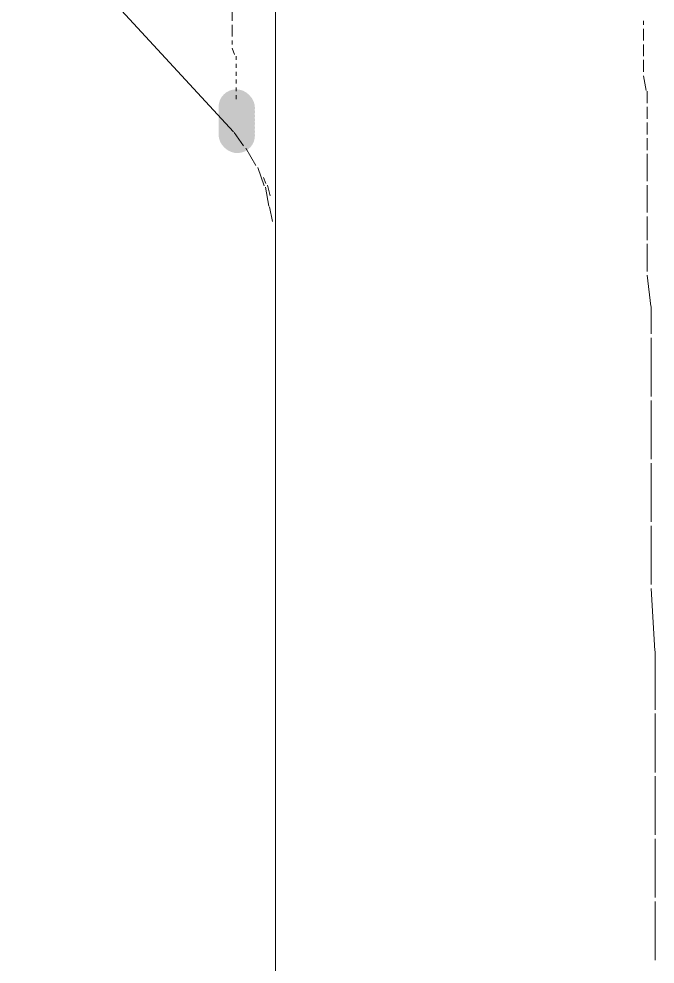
# Model space of a CAD drawing. Header units: millimetres. Extents: x 0 to 297, y 0 to 208.
# Drawn here: x 213.675 to 216.79, y 146.233 to 150.861 of the extents above; entities that cross this region are included whole.
import ezdxf

# ---------------------------------------------------------------- set-up
doc = ezdxf.new("R2010")
doc.units = ezdxf.units.MM

msp = doc.modelspace()

# ---------------------------------------------------------------- hatches: boundary and pattern name
h = msp.add_hatch(color=7)
edge = h.paths.add_edge_path(flags=0)
edge.add_spline(control_points=[(214.799999, 150.491026), (214.766454, 150.524571), (214.711562, 150.524571), (214.678017, 150.491026), (214.644472, 150.457481), (214.644472, 150.402589), (214.678017, 150.369044), (214.678017, 150.369044), (214.683662, 150.363399), (214.683662, 150.363399), (214.717207, 150.329854), (214.772099, 150.329854), (214.805644, 150.363399), (214.839189, 150.396944), (214.839189, 150.451836), (214.805644, 150.485381), (214.805644, 150.485381), (214.799999, 150.491026), (214.799999, 150.491026)], knot_values=[0, 0, 0, 0, 1, 1, 1, 2, 2, 2, 3, 3, 3, 4, 4, 4, 5, 5, 5, 6, 6, 6, 6], degree=3, periodic=1)
h = msp.add_hatch(color=7)
edge = h.paths.add_edge_path(flags=0)
edge.add_spline(control_points=[(214.798001, 150.473558), (214.763392, 150.506004), (214.708529, 150.504234), (214.676083, 150.469625), (214.643637, 150.435016), (214.645406, 150.380152), (214.680016, 150.347706), (214.680016, 150.347706), (214.68566, 150.342415), (214.68566, 150.342415), (214.720269, 150.309969), (214.775132, 150.311738), (214.807578, 150.346348), (214.840024, 150.380957), (214.838255, 150.43582), (214.803646, 150.468266), (214.803646, 150.468266), (214.798001, 150.473558), (214.798001, 150.473558)], knot_values=[0, 0, 0, 0, 1, 1, 1, 2, 2, 2, 3, 3, 3, 4, 4, 4, 5, 5, 5, 6, 6, 6, 6], degree=3, periodic=1)
h = msp.add_hatch(color=7)
edge = h.paths.add_edge_path(flags=0)
edge.add_spline(control_points=[(214.799999, 150.452573), (214.766454, 150.486118), (214.711562, 150.486118), (214.678017, 150.452573), (214.644472, 150.419028), (214.644472, 150.364136), (214.678017, 150.330591), (214.678017, 150.330591), (214.683662, 150.324947), (214.683662, 150.324947), (214.717207, 150.291402), (214.772099, 150.291402), (214.805644, 150.324947), (214.839189, 150.358492), (214.839189, 150.413383), (214.805644, 150.446928), (214.805644, 150.446928), (214.799999, 150.452573), (214.799999, 150.452573)], knot_values=[0, 0, 0, 0, 1, 1, 1, 2, 2, 2, 3, 3, 3, 4, 4, 4, 5, 5, 5, 6, 6, 6, 6], degree=3, periodic=1)
h = msp.add_hatch(color=7)
edge = h.paths.add_edge_path(flags=0)
edge.add_spline(control_points=[(214.799999, 150.433523), (214.766454, 150.467068), (214.711562, 150.467068), (214.678017, 150.433523), (214.644472, 150.399978), (214.644472, 150.345086), (214.678017, 150.311541), (214.678017, 150.311541), (214.683662, 150.305897), (214.683662, 150.305897), (214.717207, 150.272352), (214.772099, 150.272352), (214.805644, 150.305897), (214.839189, 150.339442), (214.839189, 150.394333), (214.805644, 150.427878), (214.805644, 150.427878), (214.799999, 150.433523), (214.799999, 150.433523)], knot_values=[0, 0, 0, 0, 1, 1, 1, 2, 2, 2, 3, 3, 3, 4, 4, 4, 5, 5, 5, 6, 6, 6, 6], degree=3, periodic=1)
h = msp.add_hatch(color=7)
edge = h.paths.add_edge_path(flags=0)
edge.add_spline(control_points=[(214.798001, 150.416055), (214.763392, 150.448501), (214.708529, 150.446731), (214.676083, 150.412122), (214.643637, 150.377513), (214.645406, 150.32265), (214.680016, 150.290204), (214.680016, 150.290204), (214.68566, 150.284912), (214.68566, 150.284912), (214.720269, 150.252466), (214.775132, 150.254236), (214.807578, 150.288845), (214.840024, 150.323454), (214.838255, 150.378317), (214.803646, 150.410763), (214.803646, 150.410763), (214.798001, 150.416055), (214.798001, 150.416055)], knot_values=[0, 0, 0, 0, 1, 1, 1, 2, 2, 2, 3, 3, 3, 4, 4, 4, 5, 5, 5, 6, 6, 6, 6], degree=3, periodic=1)
h = msp.add_hatch(color=7)
edge = h.paths.add_edge_path(flags=0)
edge.add_spline(control_points=[(214.799999, 150.39507), (214.766454, 150.428615), (214.711562, 150.428615), (214.678017, 150.39507), (214.644472, 150.361525), (214.644472, 150.306633), (214.678017, 150.273088), (214.678017, 150.273088), (214.683662, 150.267444), (214.683662, 150.267444), (214.717207, 150.233899), (214.772099, 150.233899), (214.805644, 150.267444), (214.839189, 150.300989), (214.839189, 150.355881), (214.805644, 150.389426), (214.805644, 150.389426), (214.799999, 150.39507), (214.799999, 150.39507)], knot_values=[0, 0, 0, 0, 1, 1, 1, 2, 2, 2, 3, 3, 3, 4, 4, 4, 5, 5, 5, 6, 6, 6, 6], degree=3, periodic=1)
h = msp.add_hatch(color=7)
edge = h.paths.add_edge_path(flags=0)
edge.add_spline(control_points=[(214.799999, 150.39507), (214.766454, 150.428615), (214.711562, 150.428615), (214.678017, 150.39507), (214.644472, 150.361525), (214.644472, 150.306633), (214.678017, 150.273088), (214.678017, 150.273088), (214.683662, 150.267444), (214.683662, 150.267444), (214.717207, 150.233899), (214.772099, 150.233899), (214.805644, 150.267444), (214.839189, 150.300989), (214.839189, 150.355881), (214.805644, 150.389426), (214.805644, 150.389426), (214.799999, 150.39507), (214.799999, 150.39507)], knot_values=[0, 0, 0, 0, 1, 1, 1, 2, 2, 2, 3, 3, 3, 4, 4, 4, 5, 5, 5, 6, 6, 6, 6], degree=3, periodic=1)
h = msp.add_hatch(color=7)
edge = h.paths.add_edge_path(flags=0)
edge.add_spline(control_points=[(214.798001, 150.358552), (214.763392, 150.390998), (214.708529, 150.389228), (214.676083, 150.354619), (214.643637, 150.32001), (214.645406, 150.265147), (214.680016, 150.232701), (214.680016, 150.232701), (214.68566, 150.227409), (214.68566, 150.227409), (214.720269, 150.194963), (214.775132, 150.196733), (214.807578, 150.231342), (214.840024, 150.265951), (214.838255, 150.320814), (214.803646, 150.35326), (214.803646, 150.35326), (214.798001, 150.358552), (214.798001, 150.358552)], knot_values=[0, 0, 0, 0, 1, 1, 1, 2, 2, 2, 3, 3, 3, 4, 4, 4, 5, 5, 5, 6, 6, 6, 6], degree=3, periodic=1)
h = msp.add_hatch(color=7)
edge = h.paths.add_edge_path(flags=0)
edge.add_spline(control_points=[(214.799999, 150.37602), (214.766454, 150.409565), (214.711562, 150.409565), (214.678017, 150.37602), (214.644472, 150.342475), (214.644472, 150.287583), (214.678017, 150.254038), (214.678017, 150.254038), (214.683662, 150.248394), (214.683662, 150.248394), (214.717207, 150.214849), (214.772099, 150.214849), (214.805644, 150.248394), (214.839189, 150.281939), (214.839189, 150.336831), (214.805644, 150.370376), (214.805644, 150.370376), (214.799999, 150.37602), (214.799999, 150.37602)], knot_values=[0, 0, 0, 0, 1, 1, 1, 2, 2, 2, 3, 3, 3, 4, 4, 4, 5, 5, 5, 6, 6, 6, 6], degree=3, periodic=1)
h = msp.add_hatch(color=7)
edge = h.paths.add_edge_path(flags=0)
edge.add_spline(control_points=[(214.799999, 150.37602), (214.766454, 150.409565), (214.711562, 150.409565), (214.678017, 150.37602), (214.644472, 150.342475), (214.644472, 150.287583), (214.678017, 150.254038), (214.678017, 150.254038), (214.683662, 150.248394), (214.683662, 150.248394), (214.717207, 150.214849), (214.772099, 150.214849), (214.805644, 150.248394), (214.839189, 150.281939), (214.839189, 150.336831), (214.805644, 150.370376), (214.805644, 150.370376), (214.799999, 150.37602), (214.799999, 150.37602)], knot_values=[0, 0, 0, 0, 1, 1, 1, 2, 2, 2, 3, 3, 3, 4, 4, 4, 5, 5, 5, 6, 6, 6, 6], degree=3, periodic=1)
h = msp.add_hatch(color=7)
edge = h.paths.add_edge_path(flags=0)
edge.add_spline(control_points=[(214.799999, 150.37602), (214.766454, 150.409565), (214.711562, 150.409565), (214.678017, 150.37602), (214.644472, 150.342475), (214.644472, 150.287583), (214.678017, 150.254038), (214.678017, 150.254038), (214.683662, 150.248394), (214.683662, 150.248394), (214.717207, 150.214849), (214.772099, 150.214849), (214.805644, 150.248394), (214.839189, 150.281939), (214.839189, 150.336831), (214.805644, 150.370376), (214.805644, 150.370376), (214.799999, 150.37602), (214.799999, 150.37602)], knot_values=[0, 0, 0, 0, 1, 1, 1, 2, 2, 2, 3, 3, 3, 4, 4, 4, 5, 5, 5, 6, 6, 6, 6], degree=3, periodic=1)
h = msp.add_hatch(color=7)
edge = h.paths.add_edge_path(flags=0)
edge.add_spline(control_points=[(214.799999, 150.37602), (214.766454, 150.409565), (214.711562, 150.409565), (214.678017, 150.37602), (214.644472, 150.342475), (214.644472, 150.287583), (214.678017, 150.254038), (214.678017, 150.254038), (214.683662, 150.248394), (214.683662, 150.248394), (214.717207, 150.214849), (214.772099, 150.214849), (214.805644, 150.248394), (214.839189, 150.281939), (214.839189, 150.336831), (214.805644, 150.370376), (214.805644, 150.370376), (214.799999, 150.37602), (214.799999, 150.37602)], knot_values=[0, 0, 0, 0, 1, 1, 1, 2, 2, 2, 3, 3, 3, 4, 4, 4, 5, 5, 5, 6, 6, 6, 6], degree=3, periodic=1)
h = msp.add_hatch(color=7)
h.dxf.hatch_style = 2
h.paths.add_polyline_path([(214.786986, 150.314853), (214.786986, 150.142344)])
h = msp.add_hatch(color=7)
h.dxf.hatch_style = 2
h.paths.add_polyline_path([(214.844489, 150.21925), (214.844489, 150.046742)])
h = msp.add_hatch(color=7)
h.dxf.hatch_style = 2
h.paths.add_polyline_path([(214.901992, 150.027339), (214.901992, 149.854831)])

# ---------------------------------------------------------------- linework, layer by layer
at = {"color": 7, "lineweight": 15}
for points in [[(198.889408, 167.468143), (214.725956, 150.308679)], [(214.930919, 151.081615), (214.930919, 141.422207)], [(214.719958, 150.909107), (214.719958, 150.851604)], [(216.732203, 150.851604), (216.732203, 150.832554)], [(214.719958, 150.832554), (214.719958, 150.775051)], [(216.732203, 150.813151), (216.732203, 150.755649)], [(214.719958, 150.755649), (214.719958, 150.736599)], [(214.719958, 150.717549), (214.730542, 150.687563)], [(216.732203, 150.736599), (216.732203, 150.679096)], [(214.739008, 150.679096), (214.739008, 150.660046)], [(216.732203, 150.660046), (216.732203, 150.602543)], [(214.739008, 150.640643), (214.739008, 150.621593)], [(214.739008, 150.602543), (214.739008, 150.58314)], [(214.739008, 150.56409), (214.739008, 150.54504)], [(216.732203, 150.58314), (216.746667, 150.511174)], [(214.739008, 150.525638), (214.739008, 150.506588)], [(214.739008, 150.487538), (214.739008, 150.468135)], [(216.751606, 150.506588), (216.751606, 150.449085)], [(216.751606, 150.430035), (216.751606, 150.372532)], [(216.751606, 150.353129), (216.751606, 150.295626)], [(214.729483, 150.305504), (214.775344, 150.24024)], [(216.751606, 150.276576), (216.751606, 150.219074)], [(214.786986, 150.228599), (214.834611, 150.142874)], [(216.751606, 150.200024), (216.751606, 150.065968)], [(214.844489, 150.132996), (214.875533, 150.044096)], [(214.873064, 150.085018), (214.884, 150.055385)], [(214.882942, 150.03704), (214.898111, 149.944965)], [(214.892467, 150.046565), (214.905519, 149.99506)], [(216.751606, 150.046565), (216.751606, 149.91251)], [(214.901992, 149.941085), (214.916456, 149.869118)], [(216.751606, 149.89346), (216.751606, 149.778454)], [(216.751606, 149.759051), (216.751606, 149.624996)], [(216.751606, 149.605946), (216.768186, 149.454957)], [(216.770656, 149.452488), (216.770656, 149.318432)], [(216.770656, 149.299029), (216.770656, 149.011868)], [(216.770656, 148.992465), (216.770656, 148.704951)], [(216.770656, 148.685901), (216.770656, 148.398388)], [(216.770656, 148.379338), (216.770656, 148.091824)], [(216.770656, 148.072774), (216.788647, 147.767268)], [(216.789706, 147.765857), (216.789706, 147.478343)], [(216.789706, 147.459293), (216.789706, 147.171779)], [(216.789706, 147.152729), (216.789706, 146.865215)], [(216.789706, 146.846165), (216.789706, 146.558651)], [(216.789706, 146.539249), (216.789706, 146.251735)]]:
    msp.add_lwpolyline(points, dxfattribs=at)

doc.saveas('drawing.dxf')
